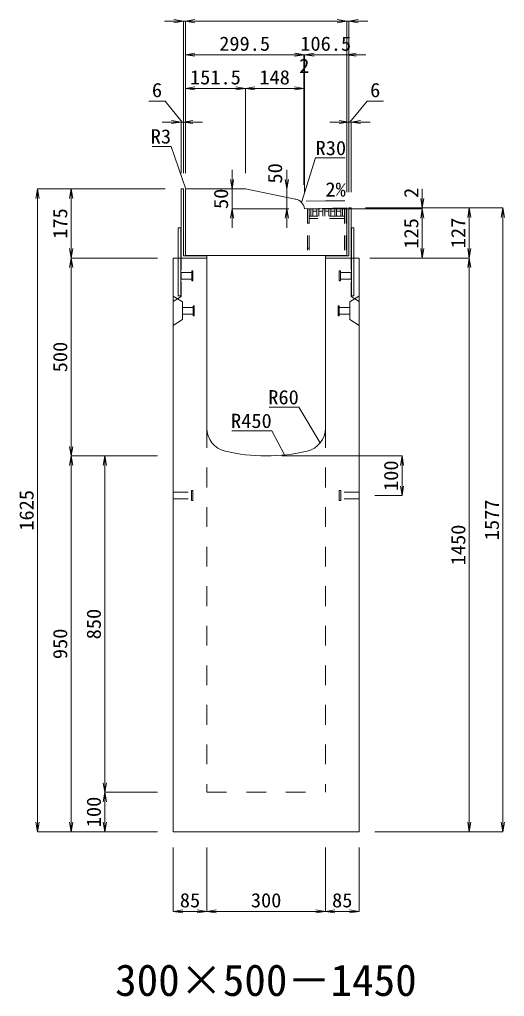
# Model space of a CAD drawing. Units: millimetres at full size. Extents: x -1809 to 57027, y -20349 to 17321.
# Drawn here: x 13776 to 15003, y -12512 to -10043 of the extents above; entities that cross this region are included whole.
import ezdxf
from ezdxf.enums import TextEntityAlignment as Align

# ---------------------------------------------------------------- set-up
doc = ezdxf.new("R2010")
doc.units = ezdxf.units.MM
doc.header["$LTSCALE"] = 50
for name, pattern in [('USER1', [2, 1, -1]), ('USER2', [1.35, 0.75, -0.6]), ('USER3', [1.35, 0.75, -0.6])]:
    doc.linetypes.add(name, pattern=pattern)
for name, color, linetype, lineweight in [('インサート', 3, 'USER2', 9), ('受枠', 3, 'Continuous', 5), ('寸法線', 7, 'Continuous', 13), ('引出線', 4, 'Continuous', 13), ('本体', 2, 'Continuous', 13), ('補助線', 8, 'Continuous', 13), ('ｸﾞﾚｰﾁﾝｸﾞ', 7, 'USER3', 9)]:
    doc.layers.add(name, color=color, linetype=linetype, lineweight=lineweight)
doc.layers.add('文字', color=7, linetype='Continuous')
doc.styles.add('ＭＳ 明朝', font='')
doc.styles.get('ＭＳ 明朝').set_extended_font_data('MS Mincho')

# ---------------------------------------------------------------- blocks, each defined once
blk = doc.blocks.new('open_arrow')
at = {"color": 0, "linetype": 'Continuous', "lineweight": -2}
blk.add_lwpolyline([(7.5, 1.25), (0, 0), (7.5, -1.25)], dxfattribs=at)

msp = doc.modelspace()

# ---------------------------------------------------------------- linework, layer by layer
at = {"layer": 'インサート'}
for p, q in [((14185, -10682.55), (14212, -10682.55)), ((14185, -10682.55), (14185, -10699.55)), ((14215, -10678.55), (14212, -10678.55)), ((14212, -10678.55), (14212, -10703.55)), ((14215, -10703.55), (14215, -10678.55)), ((14585, -10678.55), (14588, -10678.55)), ((14585, -10703.55), (14585, -10678.55)), ((14588, -10678.55), (14588, -10703.55)), ((14615, -10682.55), (14588, -10682.55)), ((14615, -10682.55), (14615, -10699.55)), ((14185, -10699.55), (14212, -10699.55)), ((14212, -10703.55), (14215, -10703.55)), ((14588, -10703.55), (14585, -10703.55)), ((14615, -10699.55), (14588, -10699.55)), ((14218.2, -10766.55), (14215.2, -10766.55)), ((14215.2, -10766.55), (14215.2, -10791.55)), ((14218.2, -10791.55), (14218.2, -10766.55)), ((14581.8, -10766.55), (14584.8, -10766.55)), ((14581.8, -10791.55), (14581.8, -10766.55)), ((14584.8, -10766.55), (14584.8, -10791.55)), ((14188.2, -10770.55), (14215.2, -10770.55)), ((14188.2, -10770.55), (14188.2, -10787.55)), ((14188.2, -10787.55), (14215.2, -10787.55)), ((14611.8, -10770.55), (14584.8, -10770.55)), ((14611.8, -10787.55), (14584.8, -10787.55)), ((14611.8, -10770.55), (14611.8, -10787.55)), ((14215.2, -10791.55), (14218.2, -10791.55)), ((14584.8, -10791.55), (14581.8, -10791.55)), ((14211, -11258.55), (14211, -11233.55)), ((14211, -11233.55), (14215, -11233.55)), ((14215, -11258.55), (14215, -11233.55)), ((14585, -11233.55), (14589, -11233.55)), ((14585, -11233.55), (14585, -11258.55)), ((14589, -11233.55), (14589, -11258.55)), ((14165, -11237.55), (14211, -11237.55)), ((14165, -11254.55), (14165, -11237.55)), ((14165, -11254.55), (14211, -11254.55)), ((14215, -11258.55), (14211, -11258.55)), ((14589, -11258.55), (14585, -11258.55)), ((14635, -11237.55), (14589, -11237.55)), ((14635, -11254.55), (14589, -11254.55)), ((14635, -11237.55), (14635, -11254.55))]:
    msp.add_line(p, q, dxfattribs=at)
at = {"layer": '受枠'}
for p, q in [((14185, -10471.05), (14185, -10646.05)), ((14185, -10471.05), (14191, -10471.05)), ((14185, -10471.05), (14191, -10471.05)), ((14191, -10471.05), (14191, -10640.05)), ((14609, -10519.06), (14609, -10640.05)), ((14609, -10519.06), (14615, -10519.06)), ((14615, -10646.05), (14615, -10519.06)), ((14178, -10741.05), (14178, -10569.06)), ((14184, -10569.06), (14178, -10569.06)), ((14184, -10741.05), (14184, -10569.06)), ((14616, -10741.05), (14616, -10569.06)), ((14616, -10569.06), (14622, -10569.06)), ((14622, -10741.05), (14622, -10569.06)), ((14191, -10640.05), (14250, -10640.05)), ((14250, -10646.05), (14250, -10640.05)), ((14550, -10640.05), (14550, -10646.05)), ((14550, -10640.05), (14609, -10640.05)), ((14550, -10646.05), (14550, -10640.05)), ((14250, -10646.05), (14185, -10646.05)), ((14615, -10646.05), (14550, -10646.05)), ((14184, -10741.05), (14178, -10741.05)), ((14616, -10741.05), (14622, -10741.05))]:
    msp.add_line(p, q, dxfattribs=at)
at = {"layer": '寸法線'}
for p, q in [((14244, -10046.93), (14143, -10046.93)), ((14191, -10431.03), (14191, -10046.93)), ((14196, -10431.03), (14196, -10046.93)), ((14604, -10046.93), (14196, -10046.93)), ((14196, -10431.03), (14196, -10046.93)), ((14556, -10046.93), (14657, -10046.93)), ((14604, -10479.23), (14604, -10046.93)), ((14604, -10479.23), (14604, -10046.93)), ((14609, -10479.04), (14609, -10046.93)), ((14495.51, -10131.93), (14196, -10131.93)), ((14196, -10431.03), (14196, -10131.93)), ((14447.51, -10131.93), (14545.44, -10131.93)), ((14449.44, -10131.93), (14652, -10131.93)), ((14495.51, -10461.09), (14495.51, -10131.93)), ((14495.51, -10461.09), (14495.51, -10131.93)), ((14497.44, -10481.08), (14497.44, -10131.93)), ((14497.44, -10481.08), (14497.44, -10131.93)), ((14604, -10479.23), (14604, -10131.93)), ((14196, -10216.93), (14347.5, -10216.93)), ((14196, -10431.03), (14196, -10216.93)), ((14347.5, -10431.03), (14347.5, -10216.93)), ((14347.5, -10216.93), (14495.51, -10216.93)), ((14347.5, -10431.03), (14347.5, -10216.93)), ((14495.51, -10461.09), (14495.51, -10216.93)), ((14144.67, -10249.13), (14103.44, -10249.13)), ((14188, -10301.93), (14144.67, -10249.13)), ((14612, -10301.93), (14655.33, -10249.13)), ((14655.33, -10249.13), (14696.56, -10249.13)), ((14239, -10301.93), (14137, -10301.93)), ((14185, -10431.03), (14185, -10301.93)), ((14191, -10431.03), (14191, -10301.93)), ((14561, -10301.93), (14663, -10301.93)), ((14609, -10479.04), (14609, -10301.93)), ((14615, -10479.04), (14615, -10301.93)), ((14313.83, -10569.11), (14313.83, -10423.05)), ((14452.5, -10423.05), (14452.5, -10569.05)), ((13822.06, -12096.05), (13822.06, -10471.05)), ((14144.98, -10471.05), (13822.06, -10471.05)), ((13907.06, -10471.05), (13907.06, -10646.05)), ((14144.98, -10471.05), (13907.06, -10471.05)), ((14313.83, -10471.05), (14307.48, -10471.05)), ((14794.94, -10569.1), (14794.94, -10471.25)), ((14651.02, -10519.25), (14794.94, -10519.25)), ((14655.02, -10519.06), (14913.78, -10519.06)), ((14655.02, -10519.06), (14998.78, -10519.06)), ((14913.78, -10519.06), (14913.78, -10646.05)), ((14998.78, -10519.06), (14998.78, -12096.05)), ((14457.42, -10521.11), (14313.83, -10521.11)), ((14342.59, -10521.05), (14452.5, -10521.05)), ((14544.46, -10521.1), (14794.94, -10521.1)), ((14544.46, -10521.1), (14794.94, -10521.1)), ((14794.94, -10646.05), (14794.94, -10521.1)), ((14124.98, -10646.05), (13907.06, -10646.05)), ((13907.06, -10646.05), (13907.06, -11146.05)), ((14124.98, -10646.05), (13907.06, -10646.05)), ((14662.02, -10646.05), (14794.94, -10646.05)), ((14675.02, -10646.05), (14913.78, -10646.05)), ((14675.02, -10646.05), (14913.78, -10646.05)), ((14913.78, -10646.05), (14913.78, -12096.05)), ((14124.98, -11146.05), (13907.06, -11146.05)), ((13907.06, -12096.05), (13907.06, -11146.05)), ((14124.98, -11146.05), (13907.06, -11146.05)), ((13992.06, -11146.05), (13992.06, -11996.05)), ((14124.98, -11146.05), (13992.06, -11146.05)), ((14440.02, -11146.05), (14743.78, -11146.05)), ((14743.78, -11146.05), (14743.78, -11246.05)), ((14675.02, -11246.05), (14743.78, -11246.05)), ((14124.98, -11996.05), (13992.06, -11996.05)), ((13992.06, -11996.05), (13992.06, -12096.05)), ((14124.98, -11996.05), (13992.06, -11996.05)), ((14124.98, -12096.05), (13822.06, -12096.05)), ((14124.98, -12096.05), (13907.06, -12096.05)), ((14124.98, -12096.05), (13992.06, -12096.05)), ((14675.02, -12096.05), (14913.78, -12096.05)), ((14675.02, -12096.05), (14998.78, -12096.05)), ((14165, -12136.07), (14165, -12297.21)), ((14250, -12136.07), (14250, -12297.21)), ((14250, -12136.07), (14250, -12297.21)), ((14550, -12136.07), (14550, -12297.21)), ((14550, -12136.07), (14550, -12297.21)), ((14635, -12136.07), (14635, -12297.21)), ((14165, -12297.21), (14250, -12297.21)), ((14250, -12297.21), (14550, -12297.21)), ((14550, -12297.21), (14635, -12297.21))]:
    msp.add_line(p, q, dxfattribs=at)
at = {"layer": '引出線'}
for points in [[(14196.88, -10471.93), (14159.65, -10363.53), (14111.92, -10363.53)], [(14489.42, -10505.21), (14525.11, -10392.88), (14599.79, -10392.88)], [(14501.31, -10501.75), (14550.05, -10501.21), (14598.81, -10501.21)], [(14537.07, -11112.74), (14482.66, -11022.84), (14407.98, -11022.84)], [(14446.44, -11143.65), (14414.22, -11082.51), (14313.21, -11082.51)]]:
    msp.add_lwpolyline(points, dxfattribs=at)
at = {"layer": '本体', "lineweight": 20}
for p, q in [((14196, -10474.05), (14196, -10639.05)), ((14347.5, -10471.05), (14198.95, -10471.05)), ((14473.81, -10496.66), (14347.5, -10471.05)), ((14497.44, -10521.1), (14604, -10519.25)), ((14604, -10639.05), (14604, -10519.25)), ((14604, -10639.05), (14196, -10639.05))]:
    msp.add_line(p, q, dxfattribs=at)
at = {"layer": '本体'}
for p, q in [((14165, -10646.05), (14165, -12096.05)), ((14165, -10646.05), (14250, -10646.05)), ((14250, -10646.05), (14250, -11075.53)), ((14550, -10646.05), (14550, -11075.53)), ((14550, -10646.05), (14635, -10646.05)), ((14635, -10646.05), (14635, -12096.05)), ((14165, -12096.05), (14635, -12096.05))]:
    msp.add_line(p, q, dxfattribs=at)
at = {"layer": '本体', "linetype": 'USER2', "lineweight": 9}
for p, q in [((14185, -10743.05), (14185, -10646.05)), ((14615, -10743.05), (14615, -10646.05)), ((14165, -10755.55), (14185, -10743.05)), ((14635, -10755.55), (14615, -10743.05))]:
    msp.add_line(p, q, dxfattribs=at)
at = {"layer": '本体', "lineweight": 9}
for p, q in [((14165, -10742.05), (14188.2, -10756.55)), ((14188.2, -10756.55), (14188.2, -10801.55)), ((14634.58, -10742.31), (14611.8, -10756.55)), ((14611.8, -10756.55), (14611.8, -10801.55)), ((14188.2, -10801.55), (14165, -10816.05)), ((14611.8, -10801.55), (14635, -10816.05))]:
    msp.add_line(p, q, dxfattribs=at)
at = {"layer": '本体', "linetype": 'USER1', "lineweight": 15}
for p, q in [((14250, -11075.53), (14250, -11996.05)), ((14550, -11075.53), (14550, -11996.05)), ((14250, -11996.05), (14550, -11996.05))]:
    msp.add_line(p, q, dxfattribs=at)
at = {"layer": '本体', "lineweight": 20}
for centre, radius, start, end in [((14199, -10474.05), 3, 90, 180), ((14467.85, -10526.06), 30, 9.51572, 78.54145)]:
    msp.add_arc(centre, radius, start, end, dxfattribs=at)
at = {"layer": '本体'}
for centre, radius, start, end in [((14310, -11075.53), 60, 180, 256.65764), ((14490, -11075.53), 60, 283.34236, 0), ((14400, -10696.05), 450, 256.65764, 283.34236)]:
    msp.add_arc(centre, radius, start, end, dxfattribs=at)
at = {"layer": '補助線'}
msp.add_line((14473.82, -10496.71), (14475.55, -10497.06), dxfattribs=at)
at = {"layer": 'ｸﾞﾚｰﾁﾝｸﾞ', "linetype": 'USER2', "lineweight": 5}
for p, q in [((14602.5, -10521.05), (14504.5, -10521.05)), ((14504.5, -10521.05), (14504.5, -10639.05)), ((14509, -10521.05), (14509, -10639.05)), ((14598, -10540.05), (14509, -10540.05)), ((14513.5, -10540.05), (14513.5, -10521.05)), ((14518, -10540.05), (14518, -10521.05)), ((14518, -10527.05), (14528.6, -10527.05)), ((14528.6, -10540.05), (14528.6, -10521.05)), ((14533.1, -10540.05), (14533.1, -10521.05)), ((14533.1, -10527.05), (14543.7, -10527.05)), ((14543.7, -10540.05), (14543.7, -10521.05)), ((14548.2, -10540.05), (14548.2, -10521.05)), ((14548.2, -10527.05), (14558.8, -10527.05)), ((14558.8, -10540.05), (14558.8, -10521.05)), ((14563.3, -10540.05), (14563.3, -10521.05)), ((14563.3, -10527.05), (14573.9, -10527.05)), ((14573.9, -10540.05), (14573.9, -10521.05)), ((14578.4, -10540.05), (14578.4, -10521.05)), ((14578.4, -10527.05), (14589, -10527.05)), ((14589, -10540.05), (14589, -10521.05)), ((14593.5, -10540.05), (14593.5, -10521.05)), ((14598, -10521.05), (14598, -10639.05)), ((14602.5, -10521.05), (14602.5, -10639.05)), ((14509, -10557.55), (14504.5, -10557.55)), ((14598, -10546.05), (14509, -10546.05)), ((14509, -10620.55), (14504.5, -10620.55))]:
    msp.add_line(p, q, dxfattribs=at)

# ---------------------------------------------------------------- block references
at = {"layer": '寸法線', "xscale": 3.2, "yscale": 3.2}
for p, rotation in [((14191, -10046.93), 180), ((14604, -10046.93), 180), ((14604, -10046.93), 180), ((14495.51, -10131.93), 180), ((14495.51, -10131.93), 180), ((14497.44, -10131.93), 180), ((14347.5, -10216.93), 180), ((14495.51, -10216.93), 180), ((14185, -10301.93), 180), ((14609, -10301.93), 180), ((14313.83, -10471.05), 90), ((14452.5, -10471.05), 90), ((13822.06, -10471.05), 270), ((13907.06, -10471.05), 270), ((14794.94, -10519.25), 90), ((14913.78, -10519.06), 270), ((14998.78, -10519.06), 270), ((14313.83, -10521.11), 270), ((14452.5, -10521.05), 270), ((14794.94, -10521.1), 270), ((14794.94, -10521.1), 270), ((13907.06, -10646.05), 90), ((14794.94, -10646.05), 90), ((14913.78, -10646.05), 90), ((13907.06, -10646.05), 270), ((14913.78, -10646.05), 270), ((13907.06, -11146.05), 90), ((13907.06, -11146.05), 270), ((13992.06, -11146.05), 270), ((14743.78, -11146.05), 270), ((14743.78, -11246.05), 90), ((13992.06, -11996.05), 90), ((13992.06, -11996.05), 270), ((13822.06, -12096.05), 90), ((13907.06, -12096.05), 90), ((13992.06, -12096.05), 90), ((14913.78, -12096.05), 90), ((14998.78, -12096.05), 90), ((14250, -12297.21), 180), ((14550, -12297.21), 180), ((14635, -12297.21), 180)]:
    msp.add_blockref('open_arrow', p, dxfattribs=dict(at, rotation=rotation))
for p in [(14196, -10046.93), (14196, -10046.93), (14609, -10046.93), (14196, -10131.93), (14497.44, -10131.93), (14604, -10131.93), (14196, -10216.93), (14347.5, -10216.93), (14191, -10301.93), (14615, -10301.93), (14165, -12297.21), (14250, -12297.21), (14550, -12297.21)]:
    msp.add_blockref('open_arrow', p, dxfattribs=at)
at = {"layer": '引出線', "xscale": 0.0533, "yscale": 0.0533}
for p, rotation in [((14196.88, -10471.93), 109), ((14489.42, -10505.21), 72.4), ((14501.31, -10501.75), 0.6), ((14537.07, -11112.74), 121.2), ((14446.44, -11143.65), 117.8)]:
    msp.add_blockref('open_arrow', p, dxfattribs=dict(at, rotation=rotation))

# ---------------------------------------------------------------- texts
at = {"layer": '寸法線', "style": 'ＭＳ 明朝', "width": 1.05}
for s, p in [('299.5', (14345.75, -10103.91)), ('106.5', (14550.72, -10103.91)), ('2', (14496.47, -10159.95)), ('151.5', (14271.75, -10188.91)), ('148', (14421.5, -10188.91)), ('6', (14124.05, -10221.11)), ('6', (14675.95, -10221.11)), ('85', (14207.5, -12269.19)), ('300', (14400, -12269.19)), ('85', (14592.5, -12269.19))]:
    msp.add_text(s, height=36.03, dxfattribs=at).set_placement(p, align=Align.MIDDLE_CENTER)
for s, p in [('50', (14422.5, -10431.79)), ('50', (14285.81, -10496.08)), ('2', (14766.92, -10480.99)), ('175', (13879.04, -10558.55)), ('125', (14766.92, -10583.58)), ('127', (14885.76, -10582.56)), ('500', (13879.04, -10896.05)), ('100', (14715.76, -11196.05)), ('1625', (13794.04, -11283.55)), ('1577', (14970.76, -11307.56)), ('1450', (14885.76, -11371.05)), ('850', (13964.04, -11571.05)), ('950', (13879.04, -11621.05)), ('100', (13964.04, -12046.05))]:
    msp.add_text(s, height=36.03, rotation=90, dxfattribs=at).set_placement(p, align=Align.MIDDLE_CENTER)
at = {"layer": '引出線', "style": 'ＭＳ 明朝', "width": 1.05}
for s, p in [('R3', (14159.65, -10320.33)), ('R60', (14482.66, -10979.64)), ('R450', (14414.22, -11039.31))]:
    msp.add_text(s, height=36.03, dxfattribs=at).set_placement(p, align=Align.TOP_RIGHT)
for s, p in [('R30', (14525.11, -10349.68)), ('2%', (14550.05, -10454.3))]:
    msp.add_text(s, height=36.03, dxfattribs=at).set_placement(p, align=Align.TOP_LEFT)
at = {"layer": '文字', "style": 'ＭＳ 明朝'}
msp.add_text('300×500－1450', height=80.06, dxfattribs=at).set_placement((14399.52, -12471.03), align=Align.MIDDLE_CENTER)

doc.saveas('drawing.dxf')
